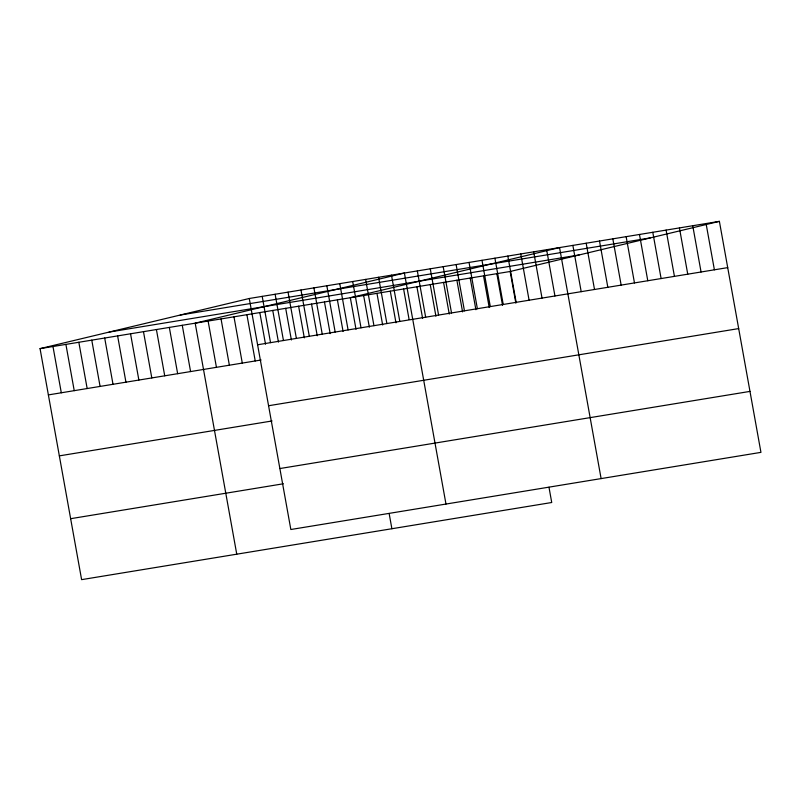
<?xml version="1.0" encoding="UTF-8"?>
<svg xmlns="http://www.w3.org/2000/svg" width="801" height="801" viewBox="0 0 801 801"><rect width="100%" height="100%" fill="white"/><g stroke="black" fill="none" stroke-linecap="round" stroke-linejoin="round"><path stroke-width="1.2" d="M548.985 487.258L551.729 502.507L81.612 579.644L40.05 348.635L249.271 298.493L719.388 221.356L760.95 452.365L290.843 529.511L249.271 298.493M40.05 348.635L510.157 271.489L719.388 221.356M180.225 315.043L650.342 237.897M109.096 332.085L579.203 254.938M257.602 344.77L727.708 267.624M48.38 394.903L261.106 359.999M268.565 405.737L738.682 328.59M59.344 455.869L272.07 420.966M279.869 468.545L749.976 391.399M70.648 518.688L283.374 483.774M706.061 223.539L714.392 269.807M692.745 225.722L701.065 272M679.428 227.905L687.749 274.182M666.102 230.097L674.432 276.365M652.785 232.28L661.105 278.558M639.468 234.463L647.789 280.74M626.142 236.655L634.472 282.923M612.825 238.838L621.155 285.106M599.508 241.021L607.829 287.299M586.182 243.214L594.512 289.481M572.865 245.396L581.196 291.664M601.11 478.597L559.549 247.579L350.327 297.712L356.024 329.371M546.622 249.702L554.943 295.97M533.686 251.824L542.017 298.092M520.76 253.947L529.091 300.215M507.834 256.07L516.154 302.337M510.157 271.489L515.854 303.148M494.908 258.192L503.228 304.46M496.84 273.672L502.537 305.331M481.982 260.305L490.302 306.583M483.524 275.854L489.221 307.514M469.046 262.428L477.376 308.705M470.197 278.047L475.894 309.707M456.119 264.55L464.45 310.828M456.88 280.23L462.577 311.889M443.193 266.673L451.524 312.951M443.564 282.413L449.261 314.072M430.267 268.796L438.588 315.063M430.247 284.605L435.934 316.265M417.341 270.918L425.661 317.186M416.92 286.788L422.618 318.448M445.977 504.059L404.405 273.041L195.184 323.173L236.756 554.192M403.604 288.971L409.081 319.419M391.479 275.164L399.809 321.431M390.287 291.163L395.974 322.823M378.553 277.276L386.883 323.554M376.961 293.346L382.658 325.006M365.626 279.399L373.947 325.677M363.644 295.529L369.341 327.188M352.7 281.521L361.021 327.799M389.146 513.491L391.889 528.73M339.764 283.644L348.095 329.922M337.391 299.834L343.088 331.494M326.838 285.767L335.168 332.035M324.465 301.957L330.162 333.616M313.912 287.889L322.242 334.157M311.539 304.08L317.236 335.739M300.986 290.012L309.306 336.28M298.613 306.202L304.31 337.862M288.06 292.135L296.38 338.402M285.687 308.325L291.384 339.984M275.123 294.257L283.454 340.525M272.751 310.448L278.448 342.107M262.197 296.37L270.528 342.648M259.824 312.57L265.521 344.23M246.898 314.683L255.229 360.961M233.972 316.806L242.292 363.083M221.046 318.928L229.366 365.206M208.11 321.051L216.44 367.329M182.258 325.296L190.588 371.564M169.331 327.419L177.652 373.687M156.405 329.541L164.726 375.809M143.479 331.664L151.8 377.932M130.543 333.777L138.873 380.054M117.617 335.899L125.947 382.177M104.691 338.022L113.011 384.3M91.765 340.145L100.085 386.422M78.838 342.267L87.159 388.535M65.902 344.39L74.233 390.658M52.976 346.513L61.307 392.78"/></g></svg>
